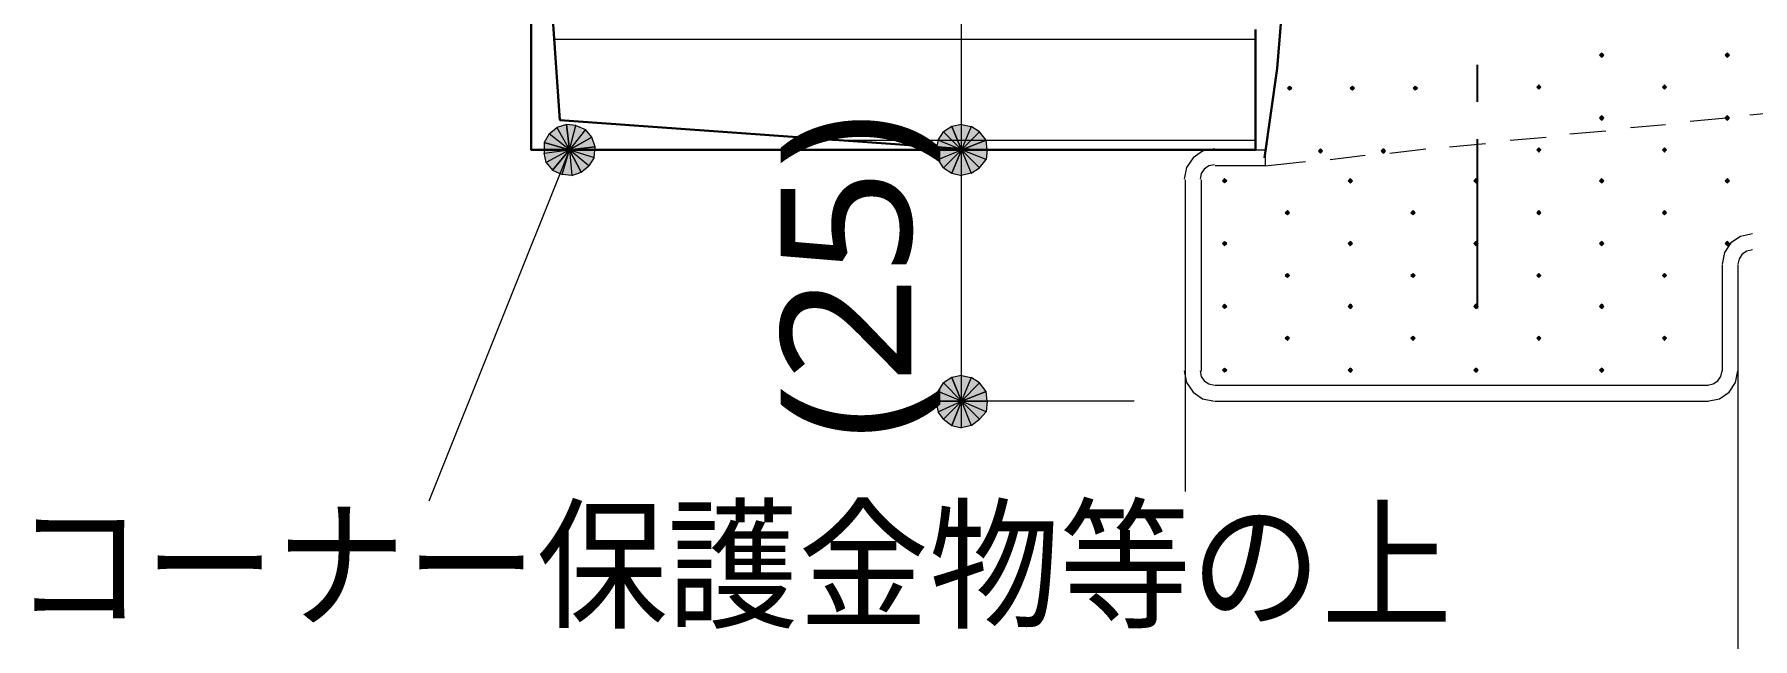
# Model space of a CAD drawing. Header units: millimetres. Extents: x 0 to 420, y 0 to 297.
# Drawn here: x 64.61 to 98.76, y 97.79 to 109.8 of the extents above; entities that cross this region are included whole.
import ezdxf
from ezdxf.enums import TextEntityAlignment as Align

# ---------------------------------------------------------------- set-up
doc = ezdxf.new("R2010")
doc.units = ezdxf.units.MM
doc.styles.add('kst32b', font='NotoSansJP-Variable.ttf')

msp = doc.modelspace()

# ---------------------------------------------------------------- hatches: boundary and pattern name
for points in [[(95.758, 109.432), (95.737, 109.411), (95.716, 109.389), (95.737, 109.368), (95.758, 109.347), (95.779, 109.368), (95.8, 109.389), (95.779, 109.411), (95.758, 109.432)], [(98.256, 109.432), (98.235, 109.411), (98.213, 109.389), (98.235, 109.368), (98.256, 109.347), (98.277, 109.368), (98.298, 109.389), (98.277, 109.411), (98.256, 109.432)], [(89.556, 108.775), (89.535, 108.754), (89.514, 108.733), (89.535, 108.712), (89.556, 108.691), (89.577, 108.712), (89.599, 108.733), (89.577, 108.754), (89.556, 108.775)], [(90.805, 108.775), (90.784, 108.754), (90.763, 108.733), (90.784, 108.712), (90.805, 108.691), (90.826, 108.712), (90.847, 108.733), (90.826, 108.754), (90.805, 108.775)], [(92.054, 108.775), (92.033, 108.754), (92.012, 108.733), (92.033, 108.712), (92.054, 108.691), (92.075, 108.712), (92.096, 108.733), (92.075, 108.754), (92.054, 108.775)], [(94.509, 108.797), (94.488, 108.775), (94.467, 108.754), (94.488, 108.733), (94.509, 108.712), (94.53, 108.733), (94.552, 108.754), (94.53, 108.775), (94.509, 108.797)], [(97.007, 108.797), (96.986, 108.775), (96.965, 108.754), (96.986, 108.733), (97.007, 108.712), (97.028, 108.733), (97.049, 108.754), (97.028, 108.775), (97.007, 108.797)], [(95.758, 108.183), (95.737, 108.162), (95.716, 108.14), (95.737, 108.119), (95.758, 108.098), (95.779, 108.119), (95.8, 108.14), (95.779, 108.162), (95.758, 108.183)], [(98.256, 108.183), (98.235, 108.162), (98.213, 108.14), (98.235, 108.119), (98.256, 108.098), (98.277, 108.119), (98.298, 108.14), (98.277, 108.162), (98.256, 108.183)], [(75.756, 107.569), (75.692, 107.759), (75.248, 107.505), (75.756, 107.569)], [(83.524, 107.696), (83.397, 107.865), (83.037, 107.505), (83.524, 107.696)], [(90.17, 107.527), (90.149, 107.505), (90.128, 107.484), (90.149, 107.463), (90.17, 107.442), (90.191, 107.463), (90.212, 107.484), (90.191, 107.505), (90.17, 107.527)], [(91.419, 107.527), (91.398, 107.505), (91.377, 107.484), (91.398, 107.463), (91.419, 107.442), (91.44, 107.463), (91.461, 107.484), (91.44, 107.505), (91.419, 107.527)], [(94.509, 107.548), (94.488, 107.527), (94.467, 107.505), (94.488, 107.484), (94.509, 107.463), (94.53, 107.484), (94.552, 107.505), (94.53, 107.527), (94.509, 107.548)], [(97.007, 107.548), (96.986, 107.527), (96.965, 107.505), (96.986, 107.484), (97.007, 107.463), (97.028, 107.484), (97.049, 107.505), (97.028, 107.527), (97.007, 107.548)], [(88.265, 106.934), (88.244, 106.913), (88.223, 106.892), (88.244, 106.871), (88.265, 106.849), (88.286, 106.871), (88.307, 106.892), (88.286, 106.913), (88.265, 106.934)], [(90.763, 106.934), (90.742, 106.913), (90.72, 106.892), (90.742, 106.871), (90.763, 106.849), (90.784, 106.871), (90.805, 106.892), (90.784, 106.913), (90.763, 106.934)], [(93.26, 106.934), (93.239, 106.913), (93.218, 106.892), (93.239, 106.871), (93.26, 106.849), (93.282, 106.871), (93.303, 106.892), (93.282, 106.913), (93.26, 106.934)], [(95.758, 106.934), (95.737, 106.913), (95.716, 106.892), (95.737, 106.871), (95.758, 106.849), (95.779, 106.871), (95.8, 106.892), (95.779, 106.913), (95.758, 106.934)], [(98.256, 106.934), (98.235, 106.913), (98.213, 106.892), (98.235, 106.871), (98.256, 106.849), (98.277, 106.871), (98.298, 106.892), (98.277, 106.913), (98.256, 106.934)], [(89.514, 106.299), (89.493, 106.278), (89.471, 106.257), (89.493, 106.236), (89.514, 106.214), (89.535, 106.236), (89.556, 106.257), (89.535, 106.278), (89.514, 106.299)], [(92.012, 106.299), (91.99, 106.278), (91.969, 106.257), (91.99, 106.236), (92.012, 106.214), (92.033, 106.236), (92.054, 106.257), (92.033, 106.278), (92.012, 106.299)], [(94.509, 106.299), (94.488, 106.278), (94.467, 106.257), (94.488, 106.236), (94.509, 106.214), (94.53, 106.236), (94.552, 106.257), (94.53, 106.278), (94.509, 106.299)], [(97.007, 106.299), (96.986, 106.278), (96.965, 106.257), (96.986, 106.236), (97.007, 106.214), (97.028, 106.236), (97.049, 106.257), (97.028, 106.278), (97.007, 106.299)], [(88.265, 105.685), (88.244, 105.664), (88.223, 105.643), (88.244, 105.622), (88.265, 105.6), (88.286, 105.622), (88.307, 105.643), (88.286, 105.664), (88.265, 105.685)], [(90.763, 105.685), (90.742, 105.664), (90.72, 105.643), (90.742, 105.622), (90.763, 105.6), (90.784, 105.622), (90.805, 105.643), (90.784, 105.664), (90.763, 105.685)], [(93.26, 105.685), (93.239, 105.664), (93.218, 105.643), (93.239, 105.622), (93.26, 105.6), (93.282, 105.622), (93.303, 105.643), (93.282, 105.664), (93.26, 105.685)], [(95.758, 105.685), (95.737, 105.664), (95.716, 105.643), (95.737, 105.622), (95.758, 105.6), (95.779, 105.622), (95.8, 105.643), (95.779, 105.664), (95.758, 105.685)], [(98.256, 105.685), (98.235, 105.664), (98.213, 105.643), (98.235, 105.622), (98.256, 105.6), (98.277, 105.622), (98.298, 105.643), (98.277, 105.664), (98.256, 105.685)], [(89.514, 105.05), (89.493, 105.029), (89.471, 105.008), (89.493, 104.987), (89.514, 104.966), (89.535, 104.987), (89.556, 105.008), (89.535, 105.029), (89.514, 105.05)], [(92.012, 105.05), (91.99, 105.029), (91.969, 105.008), (91.99, 104.987), (92.012, 104.966), (92.033, 104.987), (92.054, 105.008), (92.033, 105.029), (92.012, 105.05)], [(94.509, 105.05), (94.488, 105.029), (94.467, 105.008), (94.488, 104.987), (94.509, 104.966), (94.53, 104.987), (94.552, 105.008), (94.53, 105.029), (94.509, 105.05)], [(97.007, 105.05), (96.986, 105.029), (96.965, 105.008), (96.986, 104.987), (97.007, 104.966), (97.028, 104.987), (97.049, 105.008), (97.028, 105.029), (97.007, 105.05)], [(88.265, 104.436), (88.244, 104.415), (88.223, 104.394), (88.244, 104.373), (88.265, 104.352), (88.286, 104.373), (88.307, 104.394), (88.286, 104.415), (88.265, 104.436)], [(90.763, 104.436), (90.742, 104.415), (90.72, 104.394), (90.742, 104.373), (90.763, 104.352), (90.784, 104.373), (90.805, 104.394), (90.784, 104.415), (90.763, 104.436)], [(93.26, 104.436), (93.239, 104.415), (93.218, 104.394), (93.239, 104.373), (93.26, 104.352), (93.282, 104.373), (93.303, 104.394), (93.282, 104.415), (93.26, 104.436)], [(95.758, 104.436), (95.737, 104.415), (95.716, 104.394), (95.737, 104.373), (95.758, 104.352), (95.779, 104.373), (95.8, 104.394), (95.779, 104.415), (95.758, 104.436)], [(89.514, 103.801), (89.493, 103.78), (89.471, 103.759), (89.493, 103.738), (89.514, 103.717), (89.535, 103.738), (89.556, 103.759), (89.535, 103.78), (89.514, 103.801)], [(92.012, 103.801), (91.99, 103.78), (91.969, 103.759), (91.99, 103.738), (92.012, 103.717), (92.033, 103.738), (92.054, 103.759), (92.033, 103.78), (92.012, 103.801)], [(94.509, 103.801), (94.488, 103.78), (94.467, 103.759), (94.488, 103.738), (94.509, 103.717), (94.53, 103.738), (94.552, 103.759), (94.53, 103.78), (94.509, 103.801)], [(97.007, 103.801), (96.986, 103.78), (96.965, 103.759), (96.986, 103.738), (97.007, 103.717), (97.028, 103.738), (97.049, 103.759), (97.028, 103.78), (97.007, 103.801)], [(88.265, 103.166), (88.244, 103.145), (88.223, 103.124), (88.244, 103.103), (88.265, 103.082), (88.286, 103.103), (88.307, 103.124), (88.286, 103.145), (88.265, 103.166)], [(90.763, 103.166), (90.742, 103.145), (90.72, 103.124), (90.742, 103.103), (90.763, 103.082), (90.784, 103.103), (90.805, 103.124), (90.784, 103.145), (90.763, 103.166)], [(93.26, 103.166), (93.239, 103.145), (93.218, 103.124), (93.239, 103.103), (93.26, 103.082), (93.282, 103.103), (93.303, 103.124), (93.282, 103.145), (93.26, 103.166)], [(95.758, 103.166), (95.737, 103.145), (95.716, 103.124), (95.737, 103.103), (95.758, 103.082), (95.779, 103.103), (95.8, 103.124), (95.779, 103.145), (95.758, 103.166)], [(83.524, 102.701), (83.397, 102.87), (83.037, 102.51), (83.524, 102.701)]]:
    msp.add_hatch(color=7).paths.add_polyline_path(points)
h = msp.add_hatch(color=7)
h.paths.add_polyline_path([(75.184, 108.013), (74.994, 107.95), (75.248, 107.505), (75.184, 108.013)])
h.paths.add_polyline_path([(74.994, 107.95), (75.248, 107.505), (74.845, 107.823), (74.994, 107.95)])
h.paths.add_polyline_path([(75.248, 107.505), (74.845, 107.823), (74.74, 107.654), (75.248, 107.505)])
h = msp.add_hatch(color=7)
h.paths.add_polyline_path([(75.692, 107.759), (75.565, 107.908), (75.248, 107.505), (75.692, 107.759)])
h.paths.add_polyline_path([(75.565, 107.908), (75.248, 107.505), (75.375, 107.992), (75.565, 107.908)])
h.paths.add_polyline_path([(75.248, 107.505), (75.375, 107.992), (75.184, 108.013), (75.248, 107.505)])
h = msp.add_hatch(color=7)
h.paths.add_polyline_path([(82.846, 107.971), (82.677, 107.865), (83.037, 107.505), (82.846, 107.971)])
h.paths.add_polyline_path([(82.677, 107.865), (83.037, 107.505), (82.571, 107.696), (82.677, 107.865)])
h.paths.add_polyline_path([(83.037, 107.505), (82.571, 107.696), (82.529, 107.505), (83.037, 107.505)])
h = msp.add_hatch(color=7)
h.paths.add_polyline_path([(83.397, 107.865), (83.227, 107.971), (83.037, 107.505), (83.397, 107.865)])
h.paths.add_polyline_path([(83.227, 107.971), (83.037, 107.505), (83.037, 108.013), (83.227, 107.971)])
h.paths.add_polyline_path([(83.037, 107.505), (83.037, 108.013), (82.846, 107.971), (83.037, 107.505)])
h = msp.add_hatch(color=7)
h.paths.add_polyline_path([(74.74, 107.654), (74.74, 107.442), (75.248, 107.505), (74.74, 107.654)])
h.paths.add_polyline_path([(74.74, 107.442), (75.248, 107.505), (74.782, 107.252), (74.74, 107.442)])
h.paths.add_polyline_path([(75.248, 107.505), (74.782, 107.252), (74.909, 107.103), (75.248, 107.505)])
h = msp.add_hatch(color=7)
h.paths.add_polyline_path([(75.48, 107.061), (75.629, 107.188), (75.248, 107.505), (75.48, 107.061)])
h.paths.add_polyline_path([(75.629, 107.188), (75.248, 107.505), (75.734, 107.357), (75.629, 107.188)])
h.paths.add_polyline_path([(75.248, 107.505), (75.734, 107.357), (75.756, 107.569), (75.248, 107.505)])
h = msp.add_hatch(color=7)
h.paths.add_polyline_path([(83.397, 107.146), (83.524, 107.315), (83.037, 107.505), (83.397, 107.146)])
h.paths.add_polyline_path([(83.524, 107.315), (83.037, 107.505), (83.545, 107.505), (83.524, 107.315)])
h.paths.add_polyline_path([(83.037, 107.505), (83.545, 107.505), (83.524, 107.696), (83.037, 107.505)])
h = msp.add_hatch(color=7)
h.paths.add_polyline_path([(74.909, 107.103), (75.099, 107.019), (75.248, 107.505), (74.909, 107.103)])
h.paths.add_polyline_path([(75.099, 107.019), (75.248, 107.505), (75.29, 106.997), (75.099, 107.019)])
h.paths.add_polyline_path([(75.248, 107.505), (75.29, 106.997), (75.48, 107.061), (75.248, 107.505)])
h = msp.add_hatch(color=7)
h.paths.add_polyline_path([(82.529, 107.505), (82.571, 107.315), (83.037, 107.505), (82.529, 107.505)])
h.paths.add_polyline_path([(82.571, 107.315), (83.037, 107.505), (82.677, 107.146), (82.571, 107.315)])
h.paths.add_polyline_path([(83.037, 107.505), (82.677, 107.146), (82.846, 107.04), (83.037, 107.505)])
h = msp.add_hatch(color=7)
h.paths.add_polyline_path([(82.846, 107.04), (83.037, 106.997), (83.037, 107.505), (82.846, 107.04)])
h.paths.add_polyline_path([(83.037, 106.997), (83.037, 107.505), (83.227, 107.04), (83.037, 106.997)])
h.paths.add_polyline_path([(83.037, 107.505), (83.227, 107.04), (83.397, 107.146), (83.037, 107.505)])
h = msp.add_hatch(color=7)
h.paths.add_polyline_path([(82.846, 102.976), (82.677, 102.87), (83.037, 102.51), (82.846, 102.976)])
h.paths.add_polyline_path([(82.677, 102.87), (83.037, 102.51), (82.571, 102.701), (82.677, 102.87)])
h.paths.add_polyline_path([(83.037, 102.51), (82.571, 102.701), (82.529, 102.51), (83.037, 102.51)])
h = msp.add_hatch(color=7)
h.paths.add_polyline_path([(83.397, 102.87), (83.227, 102.976), (83.037, 102.51), (83.397, 102.87)])
h.paths.add_polyline_path([(83.227, 102.976), (83.037, 102.51), (83.037, 103.018), (83.227, 102.976)])
h.paths.add_polyline_path([(83.037, 102.51), (83.037, 103.018), (82.846, 102.976), (83.037, 102.51)])
h = msp.add_hatch(color=7)
h.paths.add_polyline_path([(82.529, 102.51), (82.571, 102.298), (83.037, 102.51), (82.529, 102.51)])
h.paths.add_polyline_path([(82.571, 102.298), (83.037, 102.51), (82.677, 102.15), (82.571, 102.298)])
h.paths.add_polyline_path([(83.037, 102.51), (82.677, 102.15), (82.846, 102.023), (83.037, 102.51)])
h = msp.add_hatch(color=7)
h.paths.add_polyline_path([(82.846, 102.023), (83.037, 101.981), (83.037, 102.51), (82.846, 102.023)])
h.paths.add_polyline_path([(83.037, 101.981), (83.037, 102.51), (83.227, 102.023), (83.037, 101.981)])
h.paths.add_polyline_path([(83.037, 102.51), (83.227, 102.023), (83.397, 102.15), (83.037, 102.51)])
h = msp.add_hatch(color=7)
h.paths.add_polyline_path([(83.397, 102.15), (83.524, 102.298), (83.037, 102.51), (83.397, 102.15)])
h.paths.add_polyline_path([(83.524, 102.298), (83.037, 102.51), (83.545, 102.51), (83.524, 102.298)])
h.paths.add_polyline_path([(83.037, 102.51), (83.545, 102.51), (83.524, 102.701), (83.037, 102.51)])

# ---------------------------------------------------------------- linework, layer by layer
at = {"lineweight": 30}
for points in [[(74.486, 133.223), (74.486, 107.505), (88.879, 107.505)], [(74.486, 116.311), (75.057, 108.098), (83.291, 107.505)], [(89.061, 107.347), (89.311, 109.126), (89.455, 110.915), (89.491, 112.71), (89.421, 114.505)], [(88.879, 109.897), (88.879, 107.505)]]:
    msp.add_lwpolyline(points, dxfattribs=at)
at = {"lineweight": 13}
for points in [[(83.037, 102.51), (83.037, 107.505), (83.037, 114.512)], [(74.951, 109.707), (88.879, 109.707)], [(98.7, 108.204), (99.42, 108.268)], [(96.329, 107.95), (97.028, 108.013)], [(97.515, 108.077), (98.235, 108.14)], [(80.476, 107.696), (88.879, 107.696)], [(92.731, 107.569), (93.451, 107.632)], [(93.938, 107.696), (94.657, 107.759)], [(95.123, 107.823), (95.843, 107.887)], [(75.248, 107.505), (72.454, 100.521)], [(88.064, 107.527), (87.829, 107.479), (87.637, 107.35), (87.508, 107.158), (87.461, 106.923)], [(88.075, 107.505), (89.069, 107.505), (89.069, 107.188), (88.075, 107.188)], [(89.069, 107.188), (89.874, 107.273)], [(90.361, 107.315), (91.059, 107.4)], [(91.546, 107.442), (92.266, 107.527)], [(87.482, 106.913), (87.482, 103.103)], [(88.064, 107.209), (87.953, 107.187), (87.862, 107.125), (87.801, 107.035), (87.778, 106.923)], [(87.799, 106.913), (87.799, 103.103)], [(98.753, 105.833), (98.518, 105.786), (98.327, 105.657), (98.197, 105.465), (98.15, 105.23)], [(98.753, 105.516), (98.642, 105.493), (98.551, 105.432), (98.49, 105.341), (98.467, 105.23)], [(98.15, 105.22), (98.15, 103.103)], [(98.467, 105.22), (98.467, 103.103)], [(87.461, 103.113), (87.508, 102.879), (87.637, 102.687), (87.829, 102.558), (88.064, 102.51)], [(87.482, 103.103), (87.482, 100.711)], [(87.778, 103.113), (87.801, 103.002), (87.862, 102.911), (87.953, 102.85), (88.064, 102.828)], [(88.075, 102.828), (97.875, 102.828)], [(97.864, 102.828), (97.975, 102.85), (98.066, 102.911), (98.127, 103.002), (98.15, 103.113)], [(97.864, 102.51), (98.099, 102.558), (98.291, 102.687), (98.42, 102.879), (98.467, 103.113)], [(98.467, 103.103), (98.467, 81.386)], [(86.466, 102.51), (83.037, 102.51)], [(88.075, 102.51), (97.875, 102.51)]]:
    msp.add_lwpolyline(points, dxfattribs=at)
at = {"lineweight": 0}
for points in [[(95.758, 109.432), (95.737, 109.411), (95.716, 109.389), (95.737, 109.368), (95.758, 109.347), (95.779, 109.368), (95.8, 109.389), (95.779, 109.411)], [(98.256, 109.432), (98.235, 109.411), (98.213, 109.389), (98.235, 109.368), (98.256, 109.347), (98.277, 109.368), (98.298, 109.389), (98.277, 109.411)], [(89.556, 108.775), (89.535, 108.754), (89.514, 108.733), (89.535, 108.712), (89.556, 108.691), (89.577, 108.712), (89.599, 108.733), (89.577, 108.754)], [(90.805, 108.775), (90.784, 108.754), (90.763, 108.733), (90.784, 108.712), (90.805, 108.691), (90.826, 108.712), (90.847, 108.733), (90.826, 108.754)], [(92.054, 108.775), (92.033, 108.754), (92.012, 108.733), (92.033, 108.712), (92.054, 108.691), (92.075, 108.712), (92.096, 108.733), (92.075, 108.754)], [(94.509, 108.797), (94.488, 108.775), (94.467, 108.754), (94.488, 108.733), (94.509, 108.712), (94.53, 108.733), (94.552, 108.754), (94.53, 108.775)], [(97.007, 108.797), (96.986, 108.775), (96.965, 108.754), (96.986, 108.733), (97.007, 108.712), (97.028, 108.733), (97.049, 108.754), (97.028, 108.775)], [(74.994, 107.95), (75.248, 107.505), (74.845, 107.823)], [(75.184, 108.013), (74.994, 107.95), (75.248, 107.505)], [(75.248, 107.505), (75.375, 107.992), (75.184, 108.013)], [(75.565, 107.908), (75.248, 107.505), (75.375, 107.992)], [(75.692, 107.759), (75.565, 107.908), (75.248, 107.505)], [(82.846, 107.971), (82.677, 107.865), (83.037, 107.505)], [(83.037, 107.505), (83.037, 108.013), (82.846, 107.971)], [(83.227, 107.971), (83.037, 107.505), (83.037, 108.013)], [(83.397, 107.865), (83.227, 107.971), (83.037, 107.505)], [(95.758, 108.183), (95.737, 108.162), (95.716, 108.14), (95.737, 108.119), (95.758, 108.098), (95.779, 108.119), (95.8, 108.14), (95.779, 108.162)], [(98.256, 108.183), (98.235, 108.162), (98.213, 108.14), (98.235, 108.119), (98.256, 108.098), (98.277, 108.119), (98.298, 108.14), (98.277, 108.162)], [(75.248, 107.505), (74.845, 107.823), (74.74, 107.654)], [(74.74, 107.654), (74.74, 107.442), (75.248, 107.505)], [(75.756, 107.569), (75.692, 107.759), (75.248, 107.505)], [(75.248, 107.505), (75.734, 107.357), (75.756, 107.569)], [(83.037, 107.505), (82.571, 107.696), (82.529, 107.505)], [(82.677, 107.865), (83.037, 107.505), (82.571, 107.696)], [(83.524, 107.696), (83.397, 107.865), (83.037, 107.505)], [(83.037, 107.505), (83.545, 107.505), (83.524, 107.696)], [(74.74, 107.442), (75.248, 107.505), (74.782, 107.252)], [(75.248, 107.505), (74.782, 107.252), (74.909, 107.103)], [(74.909, 107.103), (75.099, 107.019), (75.248, 107.505)], [(75.099, 107.019), (75.248, 107.505), (75.29, 106.997)], [(75.248, 107.505), (75.29, 106.997), (75.48, 107.061)], [(75.48, 107.061), (75.629, 107.188), (75.248, 107.505)], [(75.629, 107.188), (75.248, 107.505), (75.734, 107.357)], [(82.529, 107.505), (82.571, 107.315), (83.037, 107.505)], [(82.571, 107.315), (83.037, 107.505), (82.677, 107.146)], [(83.037, 107.505), (82.677, 107.146), (82.846, 107.04)], [(82.846, 107.04), (83.037, 106.997), (83.037, 107.505)], [(83.037, 106.997), (83.037, 107.505), (83.227, 107.04)], [(83.037, 107.505), (83.227, 107.04), (83.397, 107.146)], [(83.397, 107.146), (83.524, 107.315), (83.037, 107.505)], [(83.524, 107.315), (83.037, 107.505), (83.545, 107.505)], [(90.17, 107.527), (90.149, 107.505), (90.128, 107.484), (90.149, 107.463), (90.17, 107.442), (90.191, 107.463), (90.212, 107.484), (90.191, 107.505)], [(91.419, 107.527), (91.398, 107.505), (91.377, 107.484), (91.398, 107.463), (91.419, 107.442), (91.44, 107.463), (91.461, 107.484), (91.44, 107.505)], [(94.509, 107.548), (94.488, 107.527), (94.467, 107.505), (94.488, 107.484), (94.509, 107.463), (94.53, 107.484), (94.552, 107.505), (94.53, 107.527)], [(97.007, 107.548), (96.986, 107.527), (96.965, 107.505), (96.986, 107.484), (97.007, 107.463), (97.028, 107.484), (97.049, 107.505), (97.028, 107.527)], [(88.265, 106.934), (88.244, 106.913), (88.223, 106.892), (88.244, 106.871), (88.265, 106.849), (88.286, 106.871), (88.307, 106.892), (88.286, 106.913)], [(90.763, 106.934), (90.742, 106.913), (90.72, 106.892), (90.742, 106.871), (90.763, 106.849), (90.784, 106.871), (90.805, 106.892), (90.784, 106.913)], [(93.26, 106.934), (93.239, 106.913), (93.218, 106.892), (93.239, 106.871), (93.26, 106.849), (93.282, 106.871), (93.303, 106.892), (93.282, 106.913)], [(95.758, 106.934), (95.737, 106.913), (95.716, 106.892), (95.737, 106.871), (95.758, 106.849), (95.779, 106.871), (95.8, 106.892), (95.779, 106.913)], [(98.256, 106.934), (98.235, 106.913), (98.213, 106.892), (98.235, 106.871), (98.256, 106.849), (98.277, 106.871), (98.298, 106.892), (98.277, 106.913)], [(89.514, 106.299), (89.493, 106.278), (89.471, 106.257), (89.493, 106.236), (89.514, 106.214), (89.535, 106.236), (89.556, 106.257), (89.535, 106.278)], [(92.012, 106.299), (91.99, 106.278), (91.969, 106.257), (91.99, 106.236), (92.012, 106.214), (92.033, 106.236), (92.054, 106.257), (92.033, 106.278)], [(94.509, 106.299), (94.488, 106.278), (94.467, 106.257), (94.488, 106.236), (94.509, 106.214), (94.53, 106.236), (94.552, 106.257), (94.53, 106.278)], [(97.007, 106.299), (96.986, 106.278), (96.965, 106.257), (96.986, 106.236), (97.007, 106.214), (97.028, 106.236), (97.049, 106.257), (97.028, 106.278)], [(88.265, 105.685), (88.244, 105.664), (88.223, 105.643), (88.244, 105.622), (88.265, 105.6), (88.286, 105.622), (88.307, 105.643), (88.286, 105.664)], [(90.763, 105.685), (90.742, 105.664), (90.72, 105.643), (90.742, 105.622), (90.763, 105.6), (90.784, 105.622), (90.805, 105.643), (90.784, 105.664)], [(93.26, 105.685), (93.239, 105.664), (93.218, 105.643), (93.239, 105.622), (93.26, 105.6), (93.282, 105.622), (93.303, 105.643), (93.282, 105.664)], [(95.758, 105.685), (95.737, 105.664), (95.716, 105.643), (95.737, 105.622), (95.758, 105.6), (95.779, 105.622), (95.8, 105.643), (95.779, 105.664)], [(98.256, 105.685), (98.235, 105.664), (98.213, 105.643), (98.235, 105.622), (98.256, 105.6), (98.277, 105.622), (98.298, 105.643), (98.277, 105.664)], [(89.514, 105.05), (89.493, 105.029), (89.471, 105.008), (89.493, 104.987), (89.514, 104.966), (89.535, 104.987), (89.556, 105.008), (89.535, 105.029)], [(92.012, 105.05), (91.99, 105.029), (91.969, 105.008), (91.99, 104.987), (92.012, 104.966), (92.033, 104.987), (92.054, 105.008), (92.033, 105.029)], [(94.509, 105.05), (94.488, 105.029), (94.467, 105.008), (94.488, 104.987), (94.509, 104.966), (94.53, 104.987), (94.552, 105.008), (94.53, 105.029)], [(97.007, 105.05), (96.986, 105.029), (96.965, 105.008), (96.986, 104.987), (97.007, 104.966), (97.028, 104.987), (97.049, 105.008), (97.028, 105.029)], [(88.265, 104.436), (88.244, 104.415), (88.223, 104.394), (88.244, 104.373), (88.265, 104.352), (88.286, 104.373), (88.307, 104.394), (88.286, 104.415)], [(90.763, 104.436), (90.742, 104.415), (90.72, 104.394), (90.742, 104.373), (90.763, 104.352), (90.784, 104.373), (90.805, 104.394), (90.784, 104.415)], [(93.26, 104.436), (93.239, 104.415), (93.218, 104.394), (93.239, 104.373), (93.26, 104.352), (93.282, 104.373), (93.303, 104.394), (93.282, 104.415)], [(95.758, 104.436), (95.737, 104.415), (95.716, 104.394), (95.737, 104.373), (95.758, 104.352), (95.779, 104.373), (95.8, 104.394), (95.779, 104.415)], [(89.514, 103.801), (89.493, 103.78), (89.471, 103.759), (89.493, 103.738), (89.514, 103.717), (89.535, 103.738), (89.556, 103.759), (89.535, 103.78)], [(92.012, 103.801), (91.99, 103.78), (91.969, 103.759), (91.99, 103.738), (92.012, 103.717), (92.033, 103.738), (92.054, 103.759), (92.033, 103.78)], [(94.509, 103.801), (94.488, 103.78), (94.467, 103.759), (94.488, 103.738), (94.509, 103.717), (94.53, 103.738), (94.552, 103.759), (94.53, 103.78)], [(97.007, 103.801), (96.986, 103.78), (96.965, 103.759), (96.986, 103.738), (97.007, 103.717), (97.028, 103.738), (97.049, 103.759), (97.028, 103.78)], [(88.265, 103.166), (88.244, 103.145), (88.223, 103.124), (88.244, 103.103), (88.265, 103.082), (88.286, 103.103), (88.307, 103.124), (88.286, 103.145)], [(90.763, 103.166), (90.742, 103.145), (90.72, 103.124), (90.742, 103.103), (90.763, 103.082), (90.784, 103.103), (90.805, 103.124), (90.784, 103.145)], [(93.26, 103.166), (93.239, 103.145), (93.218, 103.124), (93.239, 103.103), (93.26, 103.082), (93.282, 103.103), (93.303, 103.124), (93.282, 103.145)], [(95.758, 103.166), (95.737, 103.145), (95.716, 103.124), (95.737, 103.103), (95.758, 103.082), (95.779, 103.103), (95.8, 103.124), (95.779, 103.145)], [(82.677, 102.87), (83.037, 102.51), (82.571, 102.701)], [(82.846, 102.976), (82.677, 102.87), (83.037, 102.51)], [(83.037, 102.51), (83.037, 103.018), (82.846, 102.976)], [(83.227, 102.976), (83.037, 102.51), (83.037, 103.018)], [(83.397, 102.87), (83.227, 102.976), (83.037, 102.51)], [(83.524, 102.701), (83.397, 102.87), (83.037, 102.51)], [(83.037, 102.51), (82.571, 102.701), (82.529, 102.51)], [(82.529, 102.51), (82.571, 102.298), (83.037, 102.51)], [(82.571, 102.298), (83.037, 102.51), (82.677, 102.15)], [(83.037, 102.51), (82.677, 102.15), (82.846, 102.023)], [(82.846, 102.023), (83.037, 101.981), (83.037, 102.51)], [(83.037, 102.51), (83.545, 102.51), (83.524, 102.701)], [(83.037, 101.981), (83.037, 102.51), (83.227, 102.023)], [(83.037, 102.51), (83.227, 102.023), (83.397, 102.15)], [(83.397, 102.15), (83.524, 102.298), (83.037, 102.51)], [(83.524, 102.298), (83.037, 102.51), (83.545, 102.51)]]:
    msp.add_lwpolyline(points, close=True, dxfattribs=at)
at = {"lineweight": 25}
for points in [[(93.282, 109.199), (93.282, 108.458)], [(93.282, 107.717), (93.282, 104.352)]]:
    msp.add_lwpolyline(points, dxfattribs=at)

# ---------------------------------------------------------------- texts
at = {"style": 'kst32b'}
for s, height, p, p2 in [('(25)', 2.5989, (82.042, 101.748), (82.042, 108.245)), ('コーナー保護金物等の上', 2.07913, (64.199, 98.213), (92.787, 98.213))]:
    msp.add_text(s, height=height, dxfattribs=at).set_placement(p, p2, align=Align.FIT)

doc.saveas('drawing.dxf')
